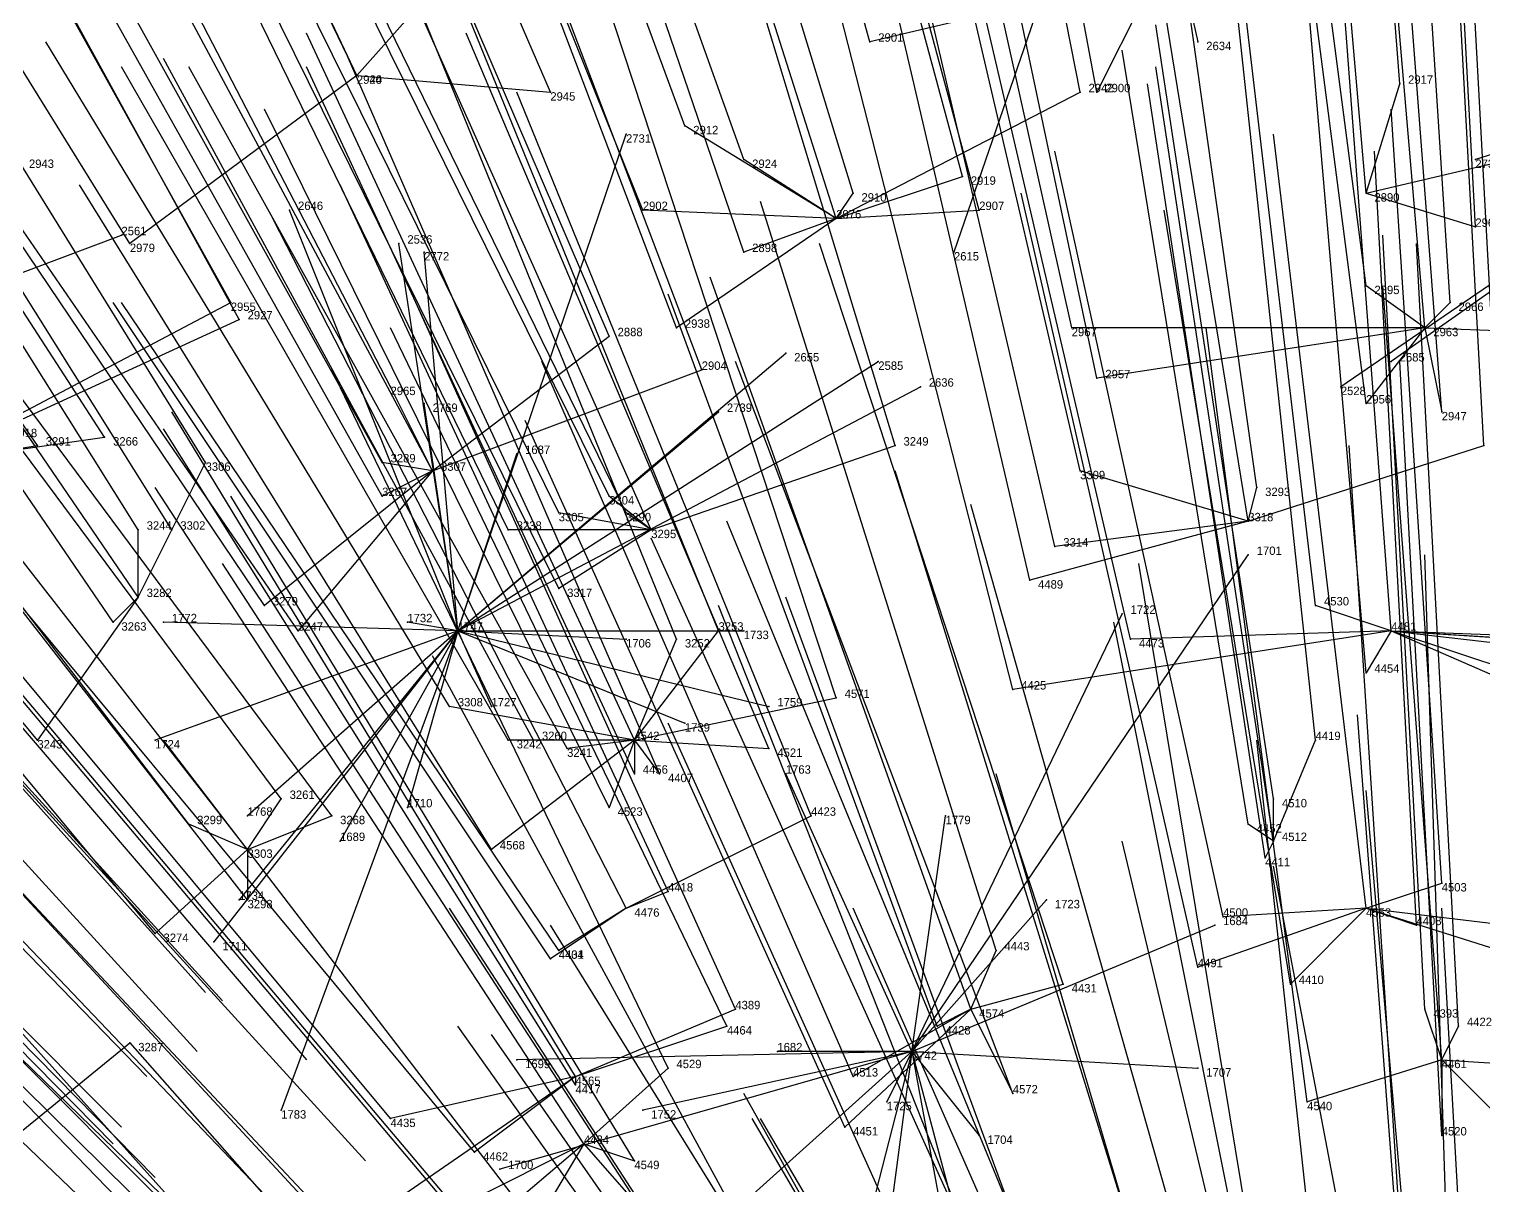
# Model space of a CAD drawing. Extents: x -0.5 to 0.59, y -0.5 to 0.58.
# Drawn here: x -0.181 to -0.008, y 0.167 to 0.3045 of the extents above; entities that cross this region are included whole.
import ezdxf

# ---------------------------------------------------------------- set-up
doc = ezdxf.new("R2010")
doc.units = 0
for name, color, linetype in [('Facilities', 3, 'CONTINUOUS'), ('Facilities_lines', 3, 'CONTINUOUS'), ('Normals', 1, 'CONTINUOUS'), ('Source_points', 5, 'CONTINUOUS'), ('Text', 3, 'CONTINUOUS')]:
    doc.layers.add(name, color=color, linetype=linetype)

msp = doc.modelspace()

# ---------------------------------------------------------------- linework, layer by layer
at = {"layer": 'Facilities', "color": 3}
for p in [(-0.142, 0.299, -0.828), (-0.022, 0.285, -0.714), (-0.085, 0.282, -0.737), (-0.015, 0.269, -0.673), (-0.133, 0.252, -0.712), (-0.036, 0.246, -0.622), (-0.107, 0.245, -0.669), (-0.168, 0.237, -0.726), (-0.13, 0.233, -1.25), (-0.019, 0.233, -0.585), (-0.109, 0.22, -0.615), (-0.033, 0.208, -0.527), (-0.155, 0.207, -0.646), (-0.11, 0.2, -0.569), (-0.022, 0.2, -0.502), (-0.069, 0.188, -0.499), (-0.076, 0.183, -1.25), (-0.013, 0.182, -0.455), (-0.116, 0.18, -0.535), (-0.115, 0.172, -0.518)]:
    msp.add_point(p, dxfattribs=at)
at = {"layer": 'Facilities_lines', "color": 3}
for p, q in [((-0.05, 0.339, -1.25), (-0.071, 0.278, -1.25)), ((-0.05, 0.339, -1.25), (-0.042, 0.303, -1.25)), ((-0.047, 0.311, -0.786), (-0.081, 0.303, -0.785)), ((-0.047, 0.311, -0.786), (-0.054, 0.297, -0.755)), ((-0.142, 0.299, -0.828), (-0.134, 0.308, -0.84)), ((0.035, 0.303, -1.25), (-0.025, 0.262, -1.25)), ((0.035, 0.303, -1.25), (-0.019, 0.265, -1.25)), ((0.035, 0.303, -1.25), (-0.009, 0.289, -1.25)), ((-0.142, 0.299, -0.828), (-0.169, 0.279, -0.815)), ((-0.142, 0.299, -0.828), (-0.142, 0.299, -0.828)), ((-0.142, 0.299, -0.828), (-0.119, 0.297, -0.8)), ((-0.022, 0.285, -0.714), (-0.018, 0.298, -0.748)), ((-0.085, 0.282, -0.737), (-0.056, 0.297, -0.756)), ((-0.085, 0.282, -0.737), (-0.103, 0.293, -0.776)), ((-0.13, 0.233, -1.25), (-0.11, 0.292, -1.25)), ((-0.085, 0.282, -0.737), (-0.096, 0.289, -0.76)), ((-0.022, 0.285, -0.714), (-0.005, 0.289, -0.722)), ((-0.085, 0.282, -0.737), (-0.07, 0.287, -0.738)), ((-0.085, 0.282, -0.737), (-0.083, 0.285, -0.741)), ((-0.022, 0.285, -0.714), (-0.009, 0.281, -0.703)), ((-0.13, 0.233, -1.25), (-0.15, 0.283, -1.25)), ((-0.085, 0.282, -0.737), (-0.108, 0.283, -0.759)), ((-0.085, 0.282, -0.737), (-0.104, 0.269, -0.721)), ((-0.085, 0.282, -0.737), (-0.096, 0.278, -0.735)), ((-0.085, 0.282, -0.737), (-0.068, 0.283, -0.728)), ((-0.226, 0.259, -1.25), (-0.17, 0.28, -1.25)), ((-0.13, 0.233, -1.25), (-0.137, 0.279, -1.25)), ((-0.13, 0.233, -1.25), (-0.134, 0.278, -1.25)), ((-0.015, 0.269, -0.673), (-0.022, 0.274, -0.686)), ((-0.193, 0.253, -0.794), (-0.157, 0.272, -0.784)), ((-0.015, 0.269, -0.673), (-0.012, 0.272, -0.68)), ((-0.193, 0.253, -0.794), (-0.156, 0.27, -0.78)), ((-0.015, 0.269, -0.673), (-0.057, 0.269, -0.686)), ((-0.015, 0.269, -0.673), (-0.054, 0.263, -0.672)), ((-0.015, 0.269, -0.673), (-0.022, 0.26, -0.653)), ((-0.015, 0.269, -0.673), (-0.013, 0.259, -0.648)), ((-0.015, 0.269, -0.673), (0.011, 0.268, -0.671)), ((-0.133, 0.252, -0.712), (-0.112, 0.268, -0.727)), ((-0.13, 0.233, -1.25), (-0.091, 0.266, -1.25)), ((-0.13, 0.233, -1.25), (-0.08, 0.265, -1.25)), ((-0.133, 0.252, -0.712), (-0.101, 0.264, -0.708)), ((-0.133, 0.252, -0.712), (-0.138, 0.262, -0.74)), ((-0.13, 0.233, -1.25), (-0.075, 0.262, -1.25)), ((-0.13, 0.233, -1.25), (-0.134, 0.26, -1.25)), ((-0.13, 0.233, -1.25), (-0.099, 0.259, -1.25)), ((-0.193, 0.253, -0.794), (-0.172, 0.256, -0.77)), ((-0.193, 0.253, -0.794), (-0.18, 0.255, -0.781)), ((-0.107, 0.245, -0.669), (-0.078, 0.255, -0.667)), ((-0.036, 0.246, -0.622), (-0.008, 0.255, -0.637)), ((-0.168, 0.237, -0.726), (-0.16, 0.253, -0.748)), ((-0.133, 0.252, -0.712), (-0.139, 0.253, -0.722)), ((-0.13, 0.233, -1.25), (-0.123, 0.254, -1.25)), ((-0.133, 0.252, -0.712), (-0.153, 0.236, -0.703)), ((-0.133, 0.252, -0.712), (-0.149, 0.233, -0.692)), ((-0.133, 0.252, -0.712), (-0.139, 0.249, -0.714)), ((-0.036, 0.246, -0.622), (-0.056, 0.252, -0.645)), ((-0.036, 0.246, -0.622), (-0.035, 0.25, -0.63)), ((-0.107, 0.245, -0.669), (-0.112, 0.249, -0.682)), ((-0.107, 0.245, -0.669), (-0.118, 0.247, -0.684)), ((-0.107, 0.245, -0.669), (-0.11, 0.247, -0.675)), ((-0.036, 0.246, -0.622), (-0.062, 0.239, -0.617)), ((-0.036, 0.246, -0.622), (-0.059, 0.243, -0.626)), ((-0.168, 0.237, -0.726), (-0.168, 0.245, -0.743)), ((-0.168, 0.237, -0.726), (-0.164, 0.245, -0.737)), ((-0.107, 0.245, -0.669), (-0.124, 0.245, -0.687)), ((-0.107, 0.245, -0.669), (-0.118, 0.238, -0.663)), ((-0.076, 0.183, -1.25), (-0.036, 0.242, -1.25)), ((-0.168, 0.237, -0.726), (-0.18, 0.22, -0.711)), ((-0.168, 0.237, -0.726), (-0.171, 0.234, -0.724)), ((-0.019, 0.233, -0.585), (-0.028, 0.236, -0.595)), ((-0.13, 0.233, -1.25), (-0.165, 0.234, -1.25)), ((-0.13, 0.233, -1.25), (-0.136, 0.234, -1.25)), ((-0.076, 0.183, -1.25), (-0.051, 0.235, -1.25)), ((-0.13, 0.233, -1.25), (-0.166, 0.22, -1.25)), ((-0.13, 0.233, -1.25), (-0.159, 0.196, -1.25)), ((-0.13, 0.233, -1.25), (-0.156, 0.201, -1.25)), ((-0.13, 0.233, -1.25), (-0.155, 0.211, -1.25)), ((-0.13, 0.233, -1.25), (-0.151, 0.176, -1.25)), ((-0.13, 0.233, -1.25), (-0.144, 0.208, -1.25)), ((-0.13, 0.233, -1.25), (-0.136, 0.212, -1.25)), ((-0.13, 0.233, -1.25), (-0.11, 0.232, -1.25)), ((-0.13, 0.233, -1.25), (-0.126, 0.224, -1.25)), ((-0.13, 0.233, -1.25), (-0.096, 0.233, -1.25)), ((-0.13, 0.233, -1.25), (-0.103, 0.222, -1.25)), ((-0.13, 0.233, -1.25), (-0.093, 0.224, -1.25)), ((-0.109, 0.22, -0.615), (-0.099, 0.233, -0.633)), ((-0.109, 0.22, -0.615), (-0.104, 0.232, -0.635)), ((-0.019, 0.233, -0.585), (-0.064, 0.226, -0.587)), ((-0.019, 0.233, -0.585), (-0.05, 0.232, -0.592)), ((-0.019, 0.233, -0.585), (-0.022, 0.228, -0.573)), ((-0.019, 0.233, -0.585), (-0.003, 0.232, -0.58)), ((-0.019, 0.233, -0.585), (-0.003, 0.226, -0.566)), ((-0.019, 0.233, -0.585), (0.005, 0.225, -0.562)), ((-0.019, 0.233, -0.585), (0.007, 0.23, -0.575)), ((-0.019, 0.233, -0.585), (0.006, 0.232, -0.581)), ((-0.019, 0.233, -0.585), (0.011, 0.231, -0.579)), ((-0.109, 0.22, -0.615), (-0.085, 0.225, -0.602)), ((-0.109, 0.22, -0.615), (-0.131, 0.224, -0.649)), ((-0.109, 0.22, -0.615), (-0.126, 0.207, -0.606)), ((-0.109, 0.22, -0.615), (-0.124, 0.22, -0.631)), ((-0.109, 0.22, -0.615), (-0.121, 0.22, -0.628)), ((-0.109, 0.22, -0.615), (-0.117, 0.219, -0.62)), ((-0.109, 0.22, -0.615), (-0.112, 0.212, -0.599)), ((-0.109, 0.22, -0.615), (-0.106, 0.216, -0.601)), ((-0.109, 0.22, -0.615), (-0.109, 0.216, -0.605)), ((-0.109, 0.22, -0.615), (-0.093, 0.219, -0.594)), ((-0.033, 0.208, -0.527), (-0.028, 0.22, -0.555)), ((-0.076, 0.183, -1.25), (-0.091, 0.216, -1.25)), ((-0.155, 0.207, -0.646), (-0.151, 0.213, -0.652)), ((-0.033, 0.208, -0.527), (-0.033, 0.213, -0.538)), ((-0.155, 0.207, -0.646), (-0.162, 0.21, -0.663)), ((-0.155, 0.207, -0.646), (-0.145, 0.211, -0.64)), ((-0.11, 0.2, -0.569), (-0.088, 0.211, -0.573)), ((-0.076, 0.183, -1.25), (-0.072, 0.211, -1.25)), ((-0.033, 0.208, -0.527), (-0.036, 0.21, -0.532)), ((-0.033, 0.208, -0.527), (-0.034, 0.206, -0.522)), ((-0.155, 0.207, -0.646), (-0.166, 0.197, -0.643)), ((-0.155, 0.207, -0.646), (-0.155, 0.201, -0.634)), ((-0.022, 0.2, -0.502), (-0.013, 0.203, -0.507)), ((-0.11, 0.2, -0.569), (-0.105, 0.202, -0.57)), ((-0.076, 0.183, -1.25), (-0.06, 0.201, -1.25)), ((-0.11, 0.2, -0.569), (-0.119, 0.194, -0.57)), ((-0.11, 0.2, -0.569), (-0.118, 0.195, -0.569)), ((-0.022, 0.2, -0.502), (-0.042, 0.193, -0.494)), ((-0.022, 0.2, -0.502), (-0.039, 0.199, -0.508)), ((-0.022, 0.2, -0.502), (-0.031, 0.191, -0.484)), ((-0.022, 0.2, -0.502), (-0.003, 0.194, -0.484)), ((-0.022, 0.2, -0.502), (-0.016, 0.198, -0.497)), ((-0.022, 0.2, -0.502), (0.003, 0.197, -0.492)), ((-0.076, 0.183, -1.25), (-0.04, 0.198, -1.25)), ((-0.069, 0.188, -0.499), (-0.066, 0.195, -0.515)), ((-0.069, 0.188, -0.499), (-0.058, 0.191, -0.498)), ((-0.116, 0.18, -0.535), (-0.097, 0.188, -0.53)), ((-0.069, 0.188, -0.499), (-0.084, 0.174, -0.482)), ((-0.069, 0.188, -0.499), (-0.083, 0.18, -0.496)), ((-0.069, 0.188, -0.499), (-0.073, 0.186, -0.499)), ((-0.069, 0.188, -0.499), (-0.064, 0.178, -0.473)), ((-0.013, 0.182, -0.455), (-0.015, 0.188, -0.471)), ((-0.116, 0.18, -0.535), (-0.098, 0.186, -0.526)), ((-0.013, 0.182, -0.455), (-0.011, 0.186, -0.467)), ((-0.185, 0.171, -0.631), (-0.169, 0.184, -0.624)), ((-0.076, 0.183, -1.25), (-0.125, 0.169, -1.25)), ((-0.076, 0.183, -1.25), (-0.123, 0.182, -1.25)), ((-0.076, 0.183, -1.25), (-0.115, 0.148, -1.25)), ((-0.076, 0.183, -1.25), (-0.108, 0.176, -1.25)), ((-0.076, 0.183, -1.25), (-0.092, 0.183, -1.25)), ((-0.076, 0.183, -1.25), (-0.085, 0.148, -1.25)), ((-0.076, 0.183, -1.25), (-0.082, 0.138, -1.25)), ((-0.076, 0.183, -1.25), (-0.079, 0.177, -1.25)), ((-0.076, 0.183, -1.25), (-0.042, 0.181, -1.25)), ((-0.076, 0.183, -1.25), (-0.068, 0.153, -1.25)), ((-0.076, 0.183, -1.25), (-0.068, 0.173, -1.25)), ((-0.076, 0.183, -1.25), (-0.062, 0.107, -1.25)), ((-0.013, 0.182, -0.455), (-0.029, 0.177, -0.449)), ((-0.013, 0.182, -0.455), (0.003, 0.181, -0.454)), ((-0.013, 0.182, -0.455), (-0.006, 0.175, -0.437)), ((-0.013, 0.182, -0.455), (-0.013, 0.173, -0.434)), ((-0.116, 0.18, -0.535), (-0.148, 0.158, -0.542)), ((-0.116, 0.18, -0.535), (-0.138, 0.175, -0.557)), ((-0.116, 0.18, -0.535), (-0.128, 0.171, -0.533)), ((-0.116, 0.18, -0.535), (-0.116, 0.179, -0.533)), ((-0.115, 0.172, -0.518), (-0.105, 0.181, -0.524)), ((-0.115, 0.172, -0.518), (-0.129, 0.165, -0.524)), ((-0.115, 0.172, -0.518), (-0.128, 0.161, -0.514)), ((-0.115, 0.172, -0.518), (-0.124, 0.157, -0.5)), ((-0.115, 0.172, -0.518), (-0.108, 0.164, -0.49)), ((-0.115, 0.172, -0.518), (-0.109, 0.17, -0.505))]:
    msp.add_line(p, q, dxfattribs=at)
at = {"layer": 'Normals', "color": 1}
for p, q in [((-0.081, 0.303, -0.785), (-0.106, 0.393, -0.747)), ((-0.018, 0.298, -0.748), (-0.025, 0.391, -0.711)), ((-0.056, 0.297, -0.756), (-0.074, 0.388, -0.718)), ((-0.054, 0.297, -0.755), (-0.071, 0.388, -0.717)), ((-0.142, 0.299, -0.828), (-0.182, 0.383, -0.79)), ((-0.119, 0.297, -0.8), (-0.156, 0.383, -0.764)), ((-0.142, 0.299, -0.828), (-0.182, 0.382, -0.789)), ((-0.103, 0.293, -0.776), (-0.135, 0.38, -0.739)), ((-0.022, 0.285, -0.714), (-0.03, 0.378, -0.678)), ((-0.096, 0.289, -0.76), (-0.127, 0.376, -0.723)), ((-0.07, 0.287, -0.738), (-0.094, 0.376, -0.7)), ((-0.009, 0.281, -0.703), (-0.014, 0.375, -0.668)), ((-0.083, 0.285, -0.741), (-0.11, 0.373, -0.703)), ((-0.068, 0.283, -0.728), (-0.092, 0.372, -0.689)), ((-0.108, 0.283, -0.759), (-0.143, 0.37, -0.722)), ((-0.085, 0.282, -0.737), (-0.113, 0.37, -0.699)), ((-0.096, 0.278, -0.735), (-0.126, 0.366, -0.698)), ((-0.022, 0.274, -0.686), (-0.034, 0.366, -0.649)), ((-0.012, 0.272, -0.68), (-0.018, 0.365, -0.644)), ((-0.015, 0.269, -0.673), (-0.023, 0.362, -0.637)), ((-0.057, 0.269, -0.686), (-0.077, 0.359, -0.648)), ((-0.169, 0.279, -0.815), (-0.218, 0.358, -0.779)), ((-0.104, 0.269, -0.721), (-0.137, 0.356, -0.685)), ((-0.157, 0.272, -0.784), (-0.202, 0.353, -0.749)), ((-0.112, 0.268, -0.727), (-0.149, 0.354, -0.69)), ((-0.054, 0.263, -0.672), (-0.073, 0.353, -0.633)), ((-0.022, 0.26, -0.653), (-0.034, 0.353, -0.616)), ((-0.156, 0.27, -0.78), (-0.201, 0.352, -0.744)), ((-0.101, 0.264, -0.708), (-0.134, 0.351, -0.67)), ((-0.013, 0.259, -0.648), (-0.02, 0.351, -0.61)), ((-0.008, 0.255, -0.637), (-0.013, 0.347, -0.6)), ((-0.138, 0.262, -0.74), (-0.181, 0.345, -0.704)), ((-0.078, 0.255, -0.667), (-0.105, 0.344, -0.629)), ((-0.056, 0.252, -0.645), (-0.077, 0.342, -0.607)), ((-0.035, 0.25, -0.63), (-0.048, 0.342, -0.593)), ((-0.006, 0.25, -0.624), (-0.011, 0.342, -0.587)), ((-0.036, 0.246, -0.622), (-0.051, 0.338, -0.584)), ((-0.139, 0.253, -0.722), (-0.184, 0.334, -0.685)), ((-0.133, 0.252, -0.712), (-0.177, 0.334, -0.676)), ((-0.172, 0.256, -0.77), (-0.222, 0.333, -0.732)), ((-0.059, 0.243, -0.626), (-0.08, 0.333, -0.588)), ((-0.18, 0.255, -0.781), (-0.233, 0.332, -0.744)), ((-0.16, 0.253, -0.748), (-0.209, 0.332, -0.71)), ((-0.139, 0.249, -0.714), (-0.185, 0.331, -0.677)), ((-0.112, 0.249, -0.682), (-0.153, 0.332, -0.645)), ((-0.11, 0.247, -0.675), (-0.151, 0.331, -0.639)), ((-0.124, 0.245, -0.687), (-0.165, 0.329, -0.651)), ((-0.118, 0.247, -0.684), (-0.159, 0.33, -0.647)), ((-0.107, 0.245, -0.669), (-0.145, 0.33, -0.631)), ((-0.062, 0.239, -0.617), (-0.083, 0.329, -0.578)), ((-0.028, 0.236, -0.595), (-0.039, 0.329, -0.559)), ((-0.019, 0.233, -0.585), (-0.026, 0.326, -0.547)), ((-0.168, 0.245, -0.743), (-0.217, 0.323, -0.705)), ((-0.164, 0.245, -0.737), (-0.213, 0.323, -0.699)), ((-0.05, 0.232, -0.592), (-0.071, 0.322, -0.555)), ((-0.118, 0.238, -0.663), (-0.159, 0.321, -0.625)), ((-0.022, 0.228, -0.573), (-0.03, 0.321, -0.536)), ((-0.099, 0.233, -0.633), (-0.134, 0.319, -0.596)), ((-0.104, 0.232, -0.635), (-0.139, 0.318, -0.597)), ((-0.064, 0.226, -0.587), (-0.087, 0.316, -0.55)), ((-0.168, 0.237, -0.726), (-0.22, 0.313, -0.688)), ((-0.153, 0.236, -0.703), (-0.205, 0.313, -0.665)), ((-0.085, 0.225, -0.602), (-0.114, 0.313, -0.564)), ((-0.028, 0.22, -0.555), (-0.038, 0.313, -0.518)), ((-0.171, 0.234, -0.724), (-0.223, 0.31, -0.686)), ((-0.149, 0.233, -0.692), (-0.202, 0.31, -0.655)), ((-0.033, 0.213, -0.538), (-0.047, 0.305, -0.501)), ((-0.131, 0.224, -0.649), (-0.179, 0.303, -0.611)), ((-0.109, 0.22, -0.615), (-0.148, 0.304, -0.577)), ((-0.093, 0.219, -0.594), (-0.129, 0.304, -0.557)), ((-0.042, 0.303, -1.25), (-0.042, 0.303, -1.15)), ((-0.036, 0.21, -0.532), (-0.051, 0.302, -0.496)), ((-0.124, 0.22, -0.631), (-0.17, 0.3, -0.593)), ((-0.121, 0.22, -0.628), (-0.165, 0.301, -0.591)), ((-0.117, 0.219, -0.62), (-0.162, 0.3, -0.583)), ((-0.109, 0.216, -0.605), (-0.148, 0.3, -0.568)), ((-0.106, 0.216, -0.601), (-0.143, 0.301, -0.564)), ((-0.033, 0.208, -0.527), (-0.047, 0.3, -0.489)), ((-0.034, 0.206, -0.522), (-0.048, 0.298, -0.485)), ((-0.088, 0.211, -0.573), (-0.123, 0.297, -0.534)), ((-0.112, 0.212, -0.599), (-0.153, 0.295, -0.562)), ((-0.013, 0.203, -0.507), (-0.019, 0.295, -0.469)), ((-0.18, 0.22, -0.711), (-0.239, 0.291, -0.673)), ((-0.11, 0.292, -1.25), (-0.11, 0.292, -1.15)), ((-0.022, 0.2, -0.502), (-0.033, 0.292, -0.465)), ((-0.039, 0.199, -0.508), (-0.059, 0.29, -0.472)), ((-0.016, 0.198, -0.497), (-0.021, 0.29, -0.458)), ((-0.009, 0.289, -1.25), (-0.009, 0.289, -1.15)), ((-0.151, 0.213, -0.652), (-0.206, 0.287, -0.614)), ((-0.126, 0.207, -0.606), (-0.175, 0.286, -0.57)), ((-0.105, 0.202, -0.57), (-0.144, 0.286, -0.532)), ((-0.145, 0.211, -0.64), (-0.2, 0.285, -0.603)), ((-0.066, 0.195, -0.515), (-0.094, 0.284, -0.478)), ((-0.042, 0.193, -0.494), (-0.063, 0.285, -0.46)), ((-0.162, 0.21, -0.663), (-0.218, 0.283, -0.625)), ((-0.11, 0.2, -0.569), (-0.152, 0.282, -0.532)), ((-0.15, 0.283, -1.25), (-0.15, 0.283, -1.15)), ((-0.031, 0.191, -0.484), (-0.046, 0.283, -0.448)), ((-0.155, 0.207, -0.646), (-0.212, 0.28, -0.608)), ((-0.17, 0.28, -1.25), (-0.17, 0.28, -1.15)), ((-0.137, 0.279, -1.25), (-0.137, 0.279, -1.15)), ((-0.058, 0.191, -0.498), (-0.087, 0.279, -0.462)), ((-0.015, 0.188, -0.471), (-0.02, 0.28, -0.433)), ((-0.011, 0.186, -0.467), (-0.016, 0.279, -0.428)), ((-0.134, 0.278, -1.25), (-0.134, 0.278, -1.15)), ((-0.071, 0.278, -1.25), (-0.071, 0.278, -1.15)), ((-0.155, 0.201, -0.634), (-0.212, 0.274, -0.597)), ((-0.069, 0.188, -0.499), (-0.1, 0.275, -0.462)), ((-0.013, 0.182, -0.455), (-0.02, 0.274, -0.417)), ((-0.119, 0.194, -0.57), (-0.171, 0.272, -0.533)), ((-0.118, 0.195, -0.569), (-0.17, 0.272, -0.532)), ((-0.097, 0.188, -0.53), (-0.135, 0.272, -0.49)), ((-0.073, 0.186, -0.499), (-0.105, 0.273, -0.461)), ((-0.098, 0.186, -0.526), (-0.138, 0.269, -0.486)), ((-0.029, 0.177, -0.449), (-0.041, 0.269, -0.41)), ((-0.166, 0.197, -0.643), (-0.225, 0.268, -0.606)), ((-0.083, 0.18, -0.496), (-0.12, 0.265, -0.458)), ((-0.064, 0.178, -0.473), (-0.097, 0.265, -0.437)), ((-0.091, 0.266, -1.25), (-0.091, 0.266, -1.15)), ((-0.08, 0.265, -1.25), (-0.08, 0.265, -1.15)), ((-0.019, 0.265, -1.25), (-0.019, 0.265, -1.15)), ((-0.013, 0.173, -0.434), (-0.018, 0.265, -0.395)), ((-0.105, 0.181, -0.524), (-0.145, 0.264, -0.483)), ((-0.075, 0.262, -1.25), (-0.075, 0.262, -1.15)), ((-0.025, 0.262, -1.25), (-0.025, 0.262, -1.15)), ((-0.134, 0.26, -1.25), (-0.134, 0.26, -1.15)), ((-0.222, 0.259, -0.853), (-0.16, 0.19, -0.889)), ((-0.221, 0.258, -0.849), (-0.158, 0.189, -0.885)), ((-0.116, 0.18, -0.535), (-0.164, 0.259, -0.497)), ((-0.084, 0.174, -0.482), (-0.122, 0.258, -0.444)), ((-0.099, 0.259, -1.25), (-0.099, 0.259, -1.15)), ((-0.116, 0.179, -0.533), (-0.165, 0.257, -0.495)), ((-0.018, 0.163, -0.411), (-0.024, 0.255, -0.372)), ((-0.123, 0.254, -1.25), (-0.123, 0.254, -1.15)), ((-0.224, 0.252, -0.842), (-0.161, 0.183, -0.878)), ((-0.208, 0.252, -0.817), (-0.148, 0.182, -0.855)), ((-0.051, 0.165, -0.431), (-0.078, 0.252, -0.39)), ((-0.115, 0.172, -0.518), (-0.166, 0.25, -0.481)), ((-0.109, 0.17, -0.505), (-0.157, 0.249, -0.466)), ((-0.044, 0.16, -0.414), (-0.069, 0.248, -0.375)), ((-0.232, 0.247, -0.847), (-0.167, 0.18, -0.884)), ((-0.138, 0.175, -0.557), (-0.198, 0.247, -0.521)), ((-0.063, 0.161, -0.433), (-0.098, 0.246, -0.393)), ((-0.069, 0.16, -0.436), (-0.107, 0.244, -0.397)), ((-0.128, 0.171, -0.533), (-0.187, 0.242, -0.496)), ((-0.108, 0.164, -0.49), (-0.158, 0.241, -0.451)), ((-0.034, 0.15, -0.385), (-0.049, 0.241, -0.346)), ((-0.036, 0.242, -1.25), (-0.036, 0.242, -1.15)), ((-0.012, 0.149, -0.374), (-0.015, 0.242, -0.336)), ((-0.236, 0.24, -0.84), (-0.17, 0.174, -0.878)), ((-0.204, 0.239, -0.784), (-0.141, 0.17, -0.822)), ((-0.236, 0.238, -0.839), (-0.171, 0.172, -0.876)), ((-0.065, 0.15, -0.409), (-0.099, 0.236, -0.372)), ((-0.059, 0.15, -0.403), (-0.091, 0.237, -0.365)), ((-0.231, 0.234, -0.821), (-0.166, 0.168, -0.859)), ((-0.165, 0.234, -1.25), (-0.165, 0.234, -1.15)), ((-0.136, 0.234, -1.25), (-0.136, 0.234, -1.15)), ((-0.034, 0.144, -0.369), (-0.052, 0.234, -0.331)), ((-0.051, 0.235, -1.25), (-0.051, 0.235, -1.15)), ((-0.217, 0.233, -0.796), (-0.153, 0.166, -0.834)), ((-0.128, 0.161, -0.514), (-0.188, 0.232, -0.477)), ((-0.13, 0.233, -1.25), (-0.13, 0.233, -1.15)), ((-0.11, 0.232, -1.25), (-0.11, 0.232, -1.15)), ((-0.096, 0.233, -1.25), (-0.096, 0.233, -1.15)), ((-0.089, 0.149, -0.434), (-0.133, 0.23, -0.395)), ((-0.124, 0.157, -0.5), (-0.184, 0.228, -0.463)), ((-0.126, 0.224, -1.25), (-0.126, 0.224, -1.15)), ((-0.093, 0.224, -1.25), (-0.093, 0.224, -1.15)), ((-0.067, 0.138, -0.383), (-0.105, 0.222, -0.345)), ((-0.103, 0.222, -1.25), (-0.103, 0.222, -1.15)), ((-0.016, 0.131, -0.329), (-0.023, 0.223, -0.292)), ((-0.166, 0.22, -1.25), (-0.166, 0.22, -1.15)), ((-0.109, 0.147, -0.457), (-0.165, 0.22, -0.417)), ((-0.025, 0.128, -0.325), (-0.035, 0.22, -0.288)), ((-0.197, 0.218, -0.736), (-0.134, 0.151, -0.773)), ((-0.196, 0.217, -0.732), (-0.133, 0.149, -0.769)), ((-0.091, 0.216, -1.25), (-0.091, 0.216, -1.15)), ((-0.04, 0.128, -0.334), (-0.066, 0.216, -0.296)), ((-0.014, 0.123, -0.309), (-0.022, 0.214, -0.269)), ((-0.136, 0.212, -1.25), (-0.136, 0.212, -1.15)), ((-0.155, 0.211, -1.25), (-0.155, 0.211, -1.15)), ((-0.072, 0.211, -1.25), (-0.072, 0.211, -1.15)), ((-0.144, 0.208, -1.25), (-0.144, 0.208, -1.15)), ((-0.03, 0.12, -0.309), (-0.051, 0.208, -0.267)), ((-0.206, 0.206, -0.729), (-0.14, 0.14, -0.765)), ((-0.016, 0.116, -0.292), (-0.033, 0.205, -0.251)), ((-0.147, 0.139, -0.506), (-0.214, 0.203, -0.469)), ((-0.156, 0.201, -1.25), (-0.156, 0.201, -1.15)), ((-0.06, 0.201, -1.25), (-0.06, 0.201, -1.15)), ((-0.081, 0.123, -0.368), (-0.131, 0.2, -0.328)), ((-0.046, 0.116, -0.313), (-0.083, 0.2, -0.273)), ((-0.008, 0.111, -0.278), (-0.013, 0.2, -0.232)), ((-0.202, 0.198, -0.708), (-0.137, 0.131, -0.743)), ((-0.07, 0.119, -0.345), (-0.119, 0.198, -0.308)), ((-0.04, 0.198, -1.25), (-0.04, 0.198, -1.15)), ((-0.159, 0.196, -1.25), (-0.159, 0.196, -1.15)), ((-0.188, 0.192, -0.672), (-0.126, 0.123, -0.71)), ((-0.123, 0.125, -0.439), (-0.189, 0.189, -0.399)), ((-0.076, 0.11, -0.334), (-0.13, 0.186, -0.298)), ((-0.169, 0.184, -0.624), (-0.108, 0.115, -0.662)), ((-0.073, 0.109, -0.328), (-0.126, 0.185, -0.292)), ((-0.12, 0.118, -0.421), (-0.186, 0.183, -0.382)), ((-0.123, 0.182, -1.25), (-0.123, 0.182, -1.15)), ((-0.092, 0.183, -1.25), (-0.092, 0.183, -1.15)), ((-0.076, 0.183, -1.25), (-0.076, 0.183, -1.15)), ((-0.042, 0.181, -1.25), (-0.042, 0.181, -1.15)), ((-0.051, 0.098, -0.277), (-0.096, 0.178, -0.237)), ((-0.079, 0.177, -1.25), (-0.079, 0.177, -1.15)), ((-0.151, 0.176, -1.25), (-0.151, 0.176, -1.15)), ((-0.108, 0.176, -1.25), (-0.108, 0.176, -1.15)), ((-0.048, 0.095, -0.267), (-0.095, 0.175, -0.229)), ((-0.047, 0.095, -0.266), (-0.094, 0.175, -0.228)), ((-0.068, 0.173, -1.25), (-0.068, 0.173, -1.15)), ((-0.125, 0.169, -1.25), (-0.125, 0.169, -1.15))]:
    msp.add_line(p, q, dxfattribs=at)
at = {"layer": 'Source_points', "color": 5}
for p in [(-0.081, 0.303, -0.785), (-0.042, 0.303, -1.25), (-0.142, 0.299, -0.828), (-0.018, 0.298, -0.748), (-0.119, 0.297, -0.8), (-0.056, 0.297, -0.756), (-0.054, 0.297, -0.755), (-0.103, 0.293, -0.776), (-0.11, 0.292, -1.25), (-0.096, 0.289, -0.76), (-0.009, 0.289, -1.25), (-0.07, 0.287, -0.738), (-0.083, 0.285, -0.741), (-0.15, 0.283, -1.25), (-0.108, 0.283, -0.759), (-0.068, 0.283, -0.728), (-0.009, 0.281, -0.703), (-0.17, 0.28, -1.25), (-0.169, 0.279, -0.815), (-0.137, 0.279, -1.25), (-0.134, 0.278, -1.25), (-0.096, 0.278, -0.735), (-0.071, 0.278, -1.25), (-0.022, 0.274, -0.686), (-0.157, 0.272, -0.784), (-0.012, 0.272, -0.68), (-0.156, 0.27, -0.78), (-0.104, 0.269, -0.721), (-0.057, 0.269, -0.686), (-0.112, 0.268, -0.727), (-0.091, 0.266, -1.25), (-0.08, 0.265, -1.25), (-0.019, 0.265, -1.25), (-0.101, 0.264, -0.708), (-0.054, 0.263, -0.672), (-0.138, 0.262, -0.74), (-0.075, 0.262, -1.25), (-0.025, 0.262, -1.25), (-0.134, 0.26, -1.25), (-0.022, 0.26, -0.653), (-0.099, 0.259, -1.25), (-0.013, 0.259, -0.648), (-0.18, 0.255, -0.781), (-0.172, 0.256, -0.77), (-0.078, 0.255, -0.667), (-0.008, 0.255, -0.637), (-0.16, 0.253, -0.748), (-0.139, 0.253, -0.722), (-0.123, 0.254, -1.25), (-0.056, 0.252, -0.645), (-0.035, 0.25, -0.63), (-0.139, 0.249, -0.714), (-0.112, 0.249, -0.682), (-0.118, 0.247, -0.684), (-0.11, 0.247, -0.675), (-0.168, 0.245, -0.743), (-0.164, 0.245, -0.737), (-0.124, 0.245, -0.687), (-0.059, 0.243, -0.626), (-0.036, 0.242, -1.25), (-0.062, 0.239, -0.617), (-0.118, 0.238, -0.663), (-0.153, 0.236, -0.703), (-0.028, 0.236, -0.595), (-0.171, 0.234, -0.724), (-0.165, 0.234, -1.25), (-0.136, 0.234, -1.25), (-0.051, 0.235, -1.25), (-0.149, 0.233, -0.692), (-0.11, 0.232, -1.25), (-0.104, 0.232, -0.635), (-0.099, 0.233, -0.633), (-0.096, 0.233, -1.25), (-0.05, 0.232, -0.592), (-0.022, 0.228, -0.573), (-0.085, 0.225, -0.602), (-0.064, 0.226, -0.587), (-0.131, 0.224, -0.649), (-0.126, 0.224, -1.25), (-0.093, 0.224, -1.25), (-0.103, 0.222, -1.25), (-0.18, 0.22, -0.711), (-0.166, 0.22, -1.25), (-0.124, 0.22, -0.631), (-0.121, 0.22, -0.628), (-0.028, 0.22, -0.555), (-0.117, 0.219, -0.62), (-0.093, 0.219, -0.594), (-0.109, 0.216, -0.605), (-0.106, 0.216, -0.601), (-0.091, 0.216, -1.25), (-0.151, 0.213, -0.652), (-0.033, 0.213, -0.538), (-0.136, 0.212, -1.25), (-0.112, 0.212, -0.599), (-0.162, 0.21, -0.663), (-0.155, 0.211, -1.25), (-0.145, 0.211, -0.64), (-0.088, 0.211, -0.573), (-0.072, 0.211, -1.25), (-0.036, 0.21, -0.532), (-0.144, 0.208, -1.25), (-0.126, 0.207, -0.606), (-0.034, 0.206, -0.522), (-0.013, 0.203, -0.507), (-0.156, 0.201, -1.25), (-0.155, 0.201, -0.634), (-0.105, 0.202, -0.57), (-0.06, 0.201, -1.25), (-0.039, 0.199, -0.508), (-0.04, 0.198, -1.25), (-0.016, 0.198, -0.497), (-0.166, 0.197, -0.643), (-0.159, 0.196, -1.25), (-0.119, 0.194, -0.57), (-0.118, 0.195, -0.569), (-0.066, 0.195, -0.515), (-0.042, 0.193, -0.494), (-0.058, 0.191, -0.498), (-0.031, 0.191, -0.484), (-0.097, 0.188, -0.53), (-0.015, 0.188, -0.471), (-0.098, 0.186, -0.526), (-0.073, 0.186, -0.499), (-0.011, 0.186, -0.467), (-0.169, 0.184, -0.624), (-0.123, 0.182, -1.25), (-0.092, 0.183, -1.25), (-0.105, 0.181, -0.524), (-0.083, 0.18, -0.496), (-0.042, 0.181, -1.25), (-0.116, 0.179, -0.533), (-0.079, 0.177, -1.25), (-0.064, 0.178, -0.473), (-0.029, 0.177, -0.449), (-0.151, 0.176, -1.25), (-0.138, 0.175, -0.557), (-0.108, 0.176, -1.25), (-0.084, 0.174, -0.482), (-0.068, 0.173, -1.25), (-0.013, 0.173, -0.434), (-0.128, 0.171, -0.533), (-0.109, 0.17, -0.505), (-0.125, 0.169, -1.25)]:
    msp.add_point(p, dxfattribs=at)

# ---------------------------------------------------------------- texts
at = {"layer": 'Text', "color": 3}
for s, p in [('2901', (-0.08, 0.303, -0.785)), ('2634', (-0.041, 0.302, -1.25)), ('2920', (-0.142, 0.298, -0.828)), ('2944', (-0.142, 0.298, -0.828)), ('2942', (-0.055, 0.297, -0.756)), ('2900', (-0.053, 0.297, -0.755)), ('2917', (-0.017, 0.298, -0.748)), ('2945', (-0.119, 0.296, -0.8)), ('2912', (-0.102, 0.292, -0.776)), ('2731', (-0.11, 0.291, -1.25)), ('2943', (-0.181, 0.288, -0.853)), ('2924', (-0.095, 0.288, -0.76)), ('2735', (-0.009, 0.288, -1.25)), ('2919', (-0.069, 0.286, -0.738)), ('2646', (-0.149, 0.283, -1.25)), ('2902', (-0.108, 0.283, -0.759)), ('2910', (-0.082, 0.284, -0.741)), ('2907', (-0.068, 0.283, -0.728)), ('2890', (-0.021, 0.284, -0.714)), ('2976', (-0.085, 0.282, -0.737)), ('2969', (-0.009, 0.281, -0.703)), ('2561', (-0.17, 0.28, -1.25)), ('2979', (-0.169, 0.278, -0.815)), ('2536', (-0.136, 0.279, -1.25)), ('2898', (-0.095, 0.278, -0.735)), ('2772', (-0.134, 0.277, -1.25)), ('2615', (-0.071, 0.277, -1.25)), ('2895', (-0.021, 0.273, -0.686)), ('2955', (-0.157, 0.271, -0.784)), ('2966', (-0.011, 0.271, -0.68)), ('2927', (-0.155, 0.27, -0.78)), ('2938', (-0.103, 0.269, -0.721)), ('2888', (-0.111, 0.268, -0.727)), ('2967', (-0.057, 0.268, -0.686)), ('2963', (-0.014, 0.268, -0.673)), ('2904', (-0.101, 0.264, -0.708)), ('2655', (-0.09, 0.265, -1.25)), ('2585', (-0.08, 0.264, -1.25)), ('2685', (-0.018, 0.265, -1.25)), ('2636', (-0.074, 0.262, -1.25)), ('2957', (-0.053, 0.263, -0.672)), ('2965', (-0.138, 0.261, -0.74)), ('2528', (-0.025, 0.261, -1.25)), ('2769', (-0.133, 0.259, -1.25)), ('2739', (-0.098, 0.259, -1.25)), ('2956', (-0.022, 0.26, -0.653)), ('2947', (-0.013, 0.258, -0.648)), ('2918', (-0.183, 0.256, -0.788)), ('3291', (-0.179, 0.255, -0.781)), ('3266', (-0.171, 0.255, -0.77)), ('1687', (-0.122, 0.254, -1.25)), ('3249', (-0.077, 0.255, -0.667)), ('3306', (-0.16, 0.252, -0.748)), ('3289', (-0.138, 0.253, -0.722)), ('3307', (-0.132, 0.252, -0.712)), ('3309', (-0.056, 0.251, -0.645)), ('3267', (-0.139, 0.249, -0.714)), ('3293', (-0.034, 0.249, -0.63)), ('3304', (-0.112, 0.248, -0.682)), ('3244', (-0.167, 0.245, -0.743)), ('3302', (-0.163, 0.245, -0.737)), ('3238', (-0.123, 0.245, -0.687)), ('3305', (-0.118, 0.246, -0.684)), ('3290', (-0.11, 0.246, -0.675)), ('3318', (-0.036, 0.246, -0.622)), ('3295', (-0.107, 0.244, -0.669)), ('3314', (-0.058, 0.243, -0.626)), ('1701', (-0.035, 0.242, -1.25)), ('4489', (-0.061, 0.238, -0.617)), ('3282', (-0.167, 0.237, -0.726)), ('3279', (-0.152, 0.236, -0.703)), ('3317', (-0.117, 0.237, -0.663)), ('4530', (-0.027, 0.236, -0.595)), ('1722', (-0.05, 0.235, -1.25)), ('3263', (-0.17, 0.233, -0.724)), ('1772', (-0.164, 0.234, -1.25)), ('3247', (-0.149, 0.233, -0.692)), ('1732', (-0.136, 0.234, -1.25)), ('1747', (-0.13, 0.233, -1.25)), ('3253', (-0.099, 0.233, -0.633)), ('4481', (-0.019, 0.233, -0.585)), ('1706', (-0.11, 0.231, -1.25)), ('3252', (-0.103, 0.231, -0.635)), ('1733', (-0.096, 0.232, -1.25)), ('4473', (-0.049, 0.231, -0.592)), ('4454', (-0.021, 0.228, -0.573)), ('4425', (-0.063, 0.226, -0.587)), ('3308', (-0.13, 0.224, -0.649)), ('1727', (-0.126, 0.224, -1.25)), ('1759', (-0.092, 0.224, -1.25)), ('4571', (-0.084, 0.225, -0.602)), ('1739', (-0.103, 0.221, -1.25)), ('3243', (-0.18, 0.219, -0.711)), ('1724', (-0.166, 0.219, -1.25)), ('3242', (-0.123, 0.219, -0.631)), ('3260', (-0.12, 0.22, -0.628)), ('4542', (-0.109, 0.22, -0.615)), ('4419', (-0.028, 0.22, -0.555)), ('3241', (-0.117, 0.218, -0.62)), ('4521', (-0.092, 0.218, -0.594)), ('4456', (-0.108, 0.216, -0.605)), ('1763', (-0.091, 0.216, -1.25)), ('4407', (-0.105, 0.215, -0.601)), ('3261', (-0.15, 0.213, -0.652)), ('1710', (-0.136, 0.212, -1.25)), ('4510', (-0.032, 0.212, -0.538)), ('1768', (-0.155, 0.211, -1.25)), ('4523', (-0.111, 0.211, -0.599)), ('4423', (-0.088, 0.211, -0.573)), ('3299', (-0.161, 0.21, -0.663)), ('3268', (-0.144, 0.21, -0.64)), ('1779', (-0.072, 0.21, -1.25)), ('4452', (-0.035, 0.209, -0.532)), ('1689', (-0.144, 0.208, -1.25)), ('4568', (-0.125, 0.207, -0.606)), ('4512', (-0.032, 0.208, -0.527)), ('3303', (-0.155, 0.206, -0.646)), ('4411', (-0.034, 0.205, -0.522)), ('4418', (-0.105, 0.202, -0.57)), ('4503', (-0.013, 0.202, -0.507)), ('1734', (-0.156, 0.201, -1.25)), ('3298', (-0.155, 0.2, -0.634)), ('1723', (-0.059, 0.2, -1.25)), ('4476', (-0.109, 0.199, -0.569)), ('4500', (-0.039, 0.199, -0.508)), ('1684', (-0.039, 0.198, -1.25)), ('4553', (-0.022, 0.199, -0.502)), ('4408', (-0.016, 0.198, -0.497)), ('3274', (-0.165, 0.196, -0.643)), ('1711', (-0.158, 0.195, -1.25)), ('4443', (-0.065, 0.195, -0.515)), ('4401', (-0.118, 0.194, -0.57)), ('4434', (-0.118, 0.194, -0.569)), ('4491', (-0.042, 0.193, -0.494)), ('4431', (-0.057, 0.19, -0.498)), ('4410', (-0.03, 0.191, -0.484)), ('4389', (-0.097, 0.188, -0.53)), ('4574', (-0.068, 0.187, -0.499)), ('4393', (-0.014, 0.187, -0.471)), ('4422', (-0.01, 0.186, -0.467)), ('4464', (-0.098, 0.185, -0.526)), ('4428', (-0.072, 0.185, -0.499)), ('3287', (-0.168, 0.183, -0.624)), ('1682', (-0.092, 0.183, -1.25)), ('1699', (-0.122, 0.181, -1.25)), ('4529', (-0.104, 0.181, -0.524)), ('1742', (-0.076, 0.182, -1.25)), ('4461', (-0.013, 0.181, -0.455)), ('4565', (-0.116, 0.179, -0.535)), ('4513', (-0.083, 0.18, -0.496)), ('1707', (-0.041, 0.18, -1.25)), ('4417', (-0.116, 0.178, -0.533)), ('4572', (-0.064, 0.178, -0.473)), ('1725', (-0.079, 0.176, -1.25)), ('4540', (-0.029, 0.176, -0.449)), ('1783', (-0.151, 0.175, -1.25)), ('4435', (-0.138, 0.174, -0.557)), ('1752', (-0.107, 0.175, -1.25)), ('4484', (-0.115, 0.172, -0.518)), ('4451', (-0.083, 0.173, -0.482)), ('1704', (-0.067, 0.172, -1.25)), ('4520', (-0.013, 0.173, -0.434)), ('4462', (-0.127, 0.17, -0.533)), ('1700', (-0.124, 0.169, -1.25)), ('4549', (-0.109, 0.169, -0.505))]:
    msp.add_text(s, height=0.001, dxfattribs=at).set_placement(p)

doc.saveas('drawing.dxf')
